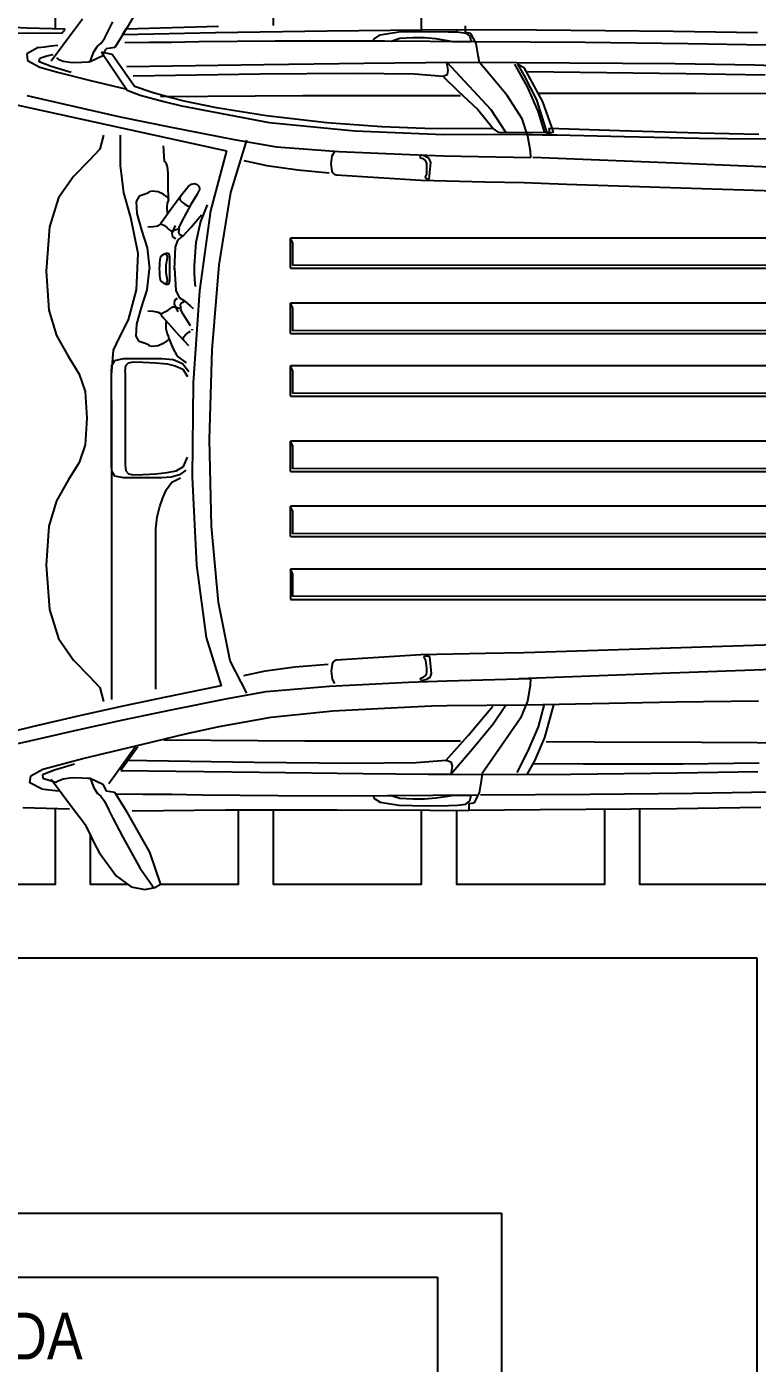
# Model space of a CAD drawing. Header units: millimetres. Extents: x -677 to -23, y -135 to 1112.
# Drawn here: x -189.175 to -187.459, y 856.371 to 859.511 of the extents above; entities that cross this region are included whole.
import ezdxf
from ezdxf.enums import TextEntityAlignment as Align

# ---------------------------------------------------------------- set-up
doc = ezdxf.new("R2010")
doc.units = ezdxf.units.MM
doc.header["$LTSCALE"] = 20
doc.header["$MEASUREMENT"] = 0
doc.header["$PDSIZE"] = -5
doc.layers.get('0').update_dxf_attribs({"linetype": 'CONTINUOUS'})
doc.layers.get('Defpoints').update_dxf_attribs({"linetype": 'CONTINUOUS'})
for name, color, linetype in [('AR-ALV', 5, 'CONTINUOUS'), ('COTA', 7, 'CONTINUOUS'), ('E-txt-g', 3, 'CONTINUOUS')]:
    doc.layers.add(name, color=color, linetype=linetype)
for name, color, linetype, lineweight in [('E-Pen-C', 4, 'CONTINUOUS', 15), ('E-Pen-G', 3, 'CONTINUOUS', 30), ('E-Txt-W', 7, 'CONTINUOUS', 20)]:
    doc.layers.add(name, color=color, linetype=linetype, lineweight=lineweight)
doc.styles.add('F2', font='swissc.ttf')
doc.styles.add('REG60', font='romans.shx', dxfattribs={"width": 0.8, "height": 0.15})
doc.styles.add('REG80', font='romans.shx', dxfattribs={"width": 0.8, "height": 0.2})
doc.dimstyles.new('DIMENSION-1', dxfattribs={"dimtxt": 0.11, "dimasz": 0.07, "dimexe": 1, "dimexo": 0, "dimgap": 0.12, "dimtad": 1, "dimzin": 7, "dimdsep": 46, "dimtxsty": 'F2', "dimblk1": 'TRACO', "dimblk2": 'TRACO', "dimsah": 1, "dimcen": 1, "dimse1": 1, "dimse2": 1, "dimclrd": 256, "dimclre": 256, "dimclrt": 6, "dimadec": 0, "dimazin": 0, "dimtfac": 1, "dimtix": 1, "dimtmove": 2, "dimatfit": 3, "dimldrblk": 'TRACO', "dimfxl": 1, "dimtolj": 1, "dimtzin": 0, "dimarcsym": 0})

# ---------------------------------------------------------------- blocks, each defined once
blk = doc.blocks.new('TRACO')
at = {"layer": 'E-Pen-C'}
for p, q in [((0, 1), (0, -1)), ((-1, 0), (1, 0))]:
    blk.add_line(p, q, dxfattribs=at)
at = {"layer": 'E-Pen-G'}
blk.add_line((-0.424, -0.424), (0.424, 0.424), dxfattribs=at)
blk = doc.blocks.new('*D1011')
at = {"color": 4, "lineweight": -2}
blk.add_line((-187.0454, 853.6435), (-187.0454, 856.5035), dxfattribs=at)
at = {"layer": 'Defpoints', "color": 0, "linetype": 'Continuous'}
for p in [(-188.2099, 856.5735), (-187.0454, 856.5735), (-188.0599, 853.5735)]:
    blk.add_point(p, dxfattribs=at)
at = {"color": 4, "linetype": 'Continuous', "lineweight": -2, "xscale": 0.07, "yscale": 0.07, "zscale": 0.07}
for p, rotation in [((-187.0454, 856.5735), 90), ((-187.0454, 853.5735), 270)]:
    blk.add_blockref('TRACO', p, dxfattribs=dict(at, rotation=rotation))
at = {"color": 4, "linetype": 'Continuous', "insert": (-187.2218, 855.0735), "char_height": 0.11, "attachment_point": 5, "rotation": 90, "style": 'F2'}
blk.add_mtext('\\A1;3.00', dxfattribs=at)
blk = doc.blocks.new('*D1012')
at = {"color": 4, "lineweight": -2}
for p, q in [((-187.0454, 856.7935), (-187.0454, 856.8635)), ((-187.0454, 856.5735), (-187.0454, 856.7235)), ((-187.0454, 856.5035), (-187.0454, 856.4335))]:
    blk.add_line(p, q, dxfattribs=at)
at = {"layer": 'Defpoints', "color": 0, "linetype": 'Continuous'}
for p in [(-188.0599, 856.7235), (-187.0454, 856.7235), (-188.2099, 856.5735)]:
    blk.add_point(p, dxfattribs=at)
at = {"color": 4, "linetype": 'Continuous', "lineweight": -2, "xscale": 0.07, "yscale": 0.07, "zscale": 0.07}
for p, rotation in [((-187.0454, 856.7235), 270), ((-187.0454, 856.5735), 90)]:
    blk.add_blockref('TRACO', p, dxfattribs=dict(at, rotation=rotation))
at = {"color": 4, "linetype": 'Continuous', "insert": (-187.2219, 856.6485), "char_height": 0.11, "attachment_point": 5, "rotation": 90, "style": 'F2'}
blk.add_mtext('\\A1;.15', dxfattribs=at)
blk = doc.blocks.new('*D1013')
at = {"color": 4, "lineweight": -2}
blk.add_line((-187.0454, 856.7935), (-187.0454, 860.3535), dxfattribs=at)
at = {"layer": 'Defpoints', "color": 0, "linetype": 'Continuous'}
for p in [(-189.6858, 860.4235), (-187.0454, 860.4235), (-188.0599, 856.7235)]:
    blk.add_point(p, dxfattribs=at)
at = {"color": 4, "linetype": 'Continuous', "lineweight": -2, "xscale": 0.07, "yscale": 0.07, "zscale": 0.07}
for p, rotation in [((-187.0454, 860.4235), 90), ((-187.0454, 856.7235), 270)]:
    blk.add_blockref('TRACO', p, dxfattribs=dict(at, rotation=rotation))
at = {"color": 4, "linetype": 'Continuous', "insert": (-187.2218, 858.5735), "char_height": 0.11, "attachment_point": 5, "rotation": 90, "style": 'F2'}
blk.add_mtext('\\A1;3.70', dxfattribs=at)
blk = doc.blocks.new('*D1014')
at = {"color": 4, "lineweight": -2}
blk.add_line((-186.6457, 853.4935), (-186.6457, 860.3535), dxfattribs=at)
at = {"layer": 'Defpoints', "color": 0, "linetype": 'Continuous'}
for p in [(-188.2932, 860.4235), (-186.6457, 860.4235), (-188.0599, 853.4235)]:
    blk.add_point(p, dxfattribs=at)
at = {"color": 4, "linetype": 'Continuous', "lineweight": -2, "xscale": 0.07, "yscale": 0.07, "zscale": 0.07}
for p, rotation in [((-186.6457, 860.4235), 90), ((-186.6457, 853.4235), 270)]:
    blk.add_blockref('TRACO', p, dxfattribs=dict(at, rotation=rotation))
at = {"color": 4, "linetype": 'Continuous', "insert": (-186.8221, 856.9235), "char_height": 0.11, "attachment_point": 5, "rotation": 90, "style": 'F2'}
blk.add_mtext('\\A1;7.00', dxfattribs=at)
blk = doc.blocks.new('*D1034')
at = {"color": 4, "lineweight": -2}
blk.add_line((-191.3399, 860.6258), (-188.2799, 860.6258), dxfattribs=at)
at = {"layer": 'Defpoints', "color": 0, "linetype": 'Continuous'}
for p in [(-188.2099, 860.6258), (-191.4099, 858.7735), (-188.2099, 856.5735)]:
    blk.add_point(p, dxfattribs=at)
at = {"color": 4, "linetype": 'Continuous', "lineweight": -2, "xscale": 0.07, "yscale": 0.07, "zscale": 0.07, "rotation": 180}
blk.add_blockref('TRACO', (-191.4099, 860.6258), dxfattribs=at)
at = {"color": 4, "linetype": 'Continuous', "lineweight": -2, "xscale": 0.07, "yscale": 0.07, "zscale": 0.07}
blk.add_blockref('TRACO', (-188.2099, 860.6258), dxfattribs=at)
at = {"color": 4, "linetype": 'Continuous', "insert": (-189.8099, 860.8023), "char_height": 0.11, "attachment_point": 5, "style": 'F2'}
blk.add_mtext('\\A1;3.20', dxfattribs=at)
blk = doc.blocks.new('*D1035')
at = {"color": 4, "lineweight": -2}
for p, q in [((-188.2799, 860.6258), (-188.3499, 860.6258)), ((-188.2099, 860.6258), (-188.0599, 860.6258)), ((-187.9899, 860.6258), (-187.9199, 860.6258))]:
    blk.add_line(p, q, dxfattribs=at)
at = {"layer": 'Defpoints', "color": 0, "linetype": 'Continuous'}
for p in [(-188.0599, 860.6258), (-188.0599, 856.7235), (-188.2099, 856.5735)]:
    blk.add_point(p, dxfattribs=at)
at = {"color": 4, "linetype": 'Continuous', "lineweight": -2, "xscale": 0.07, "yscale": 0.07, "zscale": 0.07}
blk.add_blockref('TRACO', (-188.2099, 860.6258), dxfattribs=at)
at = {"color": 4, "linetype": 'Continuous', "lineweight": -2, "xscale": 0.07, "yscale": 0.07, "zscale": 0.07, "rotation": 180}
blk.add_blockref('TRACO', (-188.0599, 860.6258), dxfattribs=at)
at = {"color": 4, "linetype": 'Continuous', "insert": (-188.1349, 860.8022), "char_height": 0.11, "attachment_point": 5, "style": 'F2'}
blk.add_mtext('\\A1;.15', dxfattribs=at)
blk = doc.blocks.new('*D1036')
at = {"color": 4, "lineweight": -2}
blk.add_line((-187.9899, 860.6258), (-184.2899, 860.6258), dxfattribs=at)
at = {"layer": 'Defpoints', "color": 0, "linetype": 'Continuous'}
for p in [(-184.2199, 860.6258), (-184.2199, 860.0235), (-188.0599, 856.7235)]:
    blk.add_point(p, dxfattribs=at)
at = {"color": 4, "linetype": 'Continuous', "lineweight": -2, "xscale": 0.07, "yscale": 0.07, "zscale": 0.07, "rotation": 180}
blk.add_blockref('TRACO', (-188.0599, 860.6258), dxfattribs=at)
at = {"color": 4, "linetype": 'Continuous', "lineweight": -2, "xscale": 0.07, "yscale": 0.07, "zscale": 0.07}
blk.add_blockref('TRACO', (-184.2199, 860.6258), dxfattribs=at)
at = {"color": 4, "linetype": 'Continuous', "insert": (-186.1399, 860.8022), "char_height": 0.11, "attachment_point": 5, "style": 'F2'}
blk.add_mtext('\\A1;3.84', dxfattribs=at)
blk = doc.blocks.new('Austin Mini dessus')
at = {"color": 8, "flags": 128}
for points in [[(1.1117, 3.9516), (1.1466, 3.978)], [(1.1466, 3.978), (1.1788, 3.984)], [(1.1671, 3.9332), (1.2, 3.9805)], [(1.1788, 3.984), (1.2025, 3.9796)], [(1.2159, 3.9699), (1.1905, 3.8965)], [(1.2025, 3.9796), (1.2133, 3.9732)], [(1.2133, 3.9732), (1.2159, 3.9699)], [(1.0718, 3.8974), (1.1117, 3.9516)], [(1.127, 3.8612), (1.1671, 3.9332)], [(1.0602, 3.8752), (1.0718, 3.8974)], [(1.1905, 3.8965), (1.1378, 3.8027)], [(1.0455, 3.8453), (1.0602, 3.8752)], [(1.0383, 3.8304), (1.0455, 3.8453)], [(1.1035, 3.8163), (1.127, 3.8612)], [(1.0093, 3.792), (1.0326, 3.8229)], [(1.0326, 3.8229), (1.0383, 3.8304)], [(1.0947, 3.7975), (1.1035, 3.8163)], [(1.1378, 3.8027), (1.1088, 3.7563)], [(0.8924, 3.7915), (1.0016, 3.7949)], [(0.9589, 3.7245), (1.0093, 3.792)], [(1.0753, 3.7651), (1.0842, 3.7768)], [(1.0842, 3.7768), (1.0947, 3.7975)], [(1.1489, 3.7991), (1.3693, 3.7967)], [(1.3693, 3.7967), (1.6304, 3.7968)], [(1.6304, 3.7968), (1.8484, 3.7979)], [(1.716, 3.7644), (1.717, 3.7694)], [(1.717, 3.7694), (1.7313, 3.7792)], [(1.7313, 3.7792), (1.7757, 3.7861)], [(1.7781, 3.7702), (1.7576, 3.764)], [(1.7757, 3.7861), (1.8394, 3.7873)], [(1.8082, 3.7719), (1.7781, 3.7702)], [(1.8354, 3.7719), (1.8082, 3.7719)], [(1.8622, 3.7696), (1.8354, 3.7719)], [(1.8394, 3.7873), (1.8918, 3.7867)], [(1.8484, 3.7979), (1.9397, 3.7986)], [(1.8896, 3.7653), (1.8622, 3.7696)], [(1.8918, 3.7867), (1.9135, 3.786)], [(1.9135, 3.786), (1.9326, 3.7832)], [(1.9326, 3.7832), (1.942, 3.7759)], [(2.1078, 3.7972), (1.9397, 3.7986)], [(1.9397, 3.7828), (1.9397, 3.798)], [(1.952, 3.781), (1.9397, 3.7828)], [(1.942, 3.7759), (1.9455, 3.763)], [(1.9641, 3.7571), (1.952, 3.781)], [(2.4284, 3.7942), (2.1078, 3.7972)], [(2.6259, 3.7916), (2.4284, 3.7942)], [(0.936, 3.7475), (0.9091, 3.7332)], [(0.936, 3.7475), (0.949, 3.7493)], [(0.949, 3.7493), (0.9623, 3.751)], [(0.9623, 3.751), (0.9758, 3.7525)], [(1.0506, 3.7228), (1.0594, 3.7455)], [(1.0506, 3.7228), (1.0806, 3.7369)], [(1.0594, 3.7455), (1.0677, 3.7588)], [(1.0677, 3.7588), (1.0753, 3.7651)], [(1.0806, 3.7369), (1.0877, 3.7528)], [(1.1088, 3.7563), (1.0877, 3.7528)], [(1.1098, 3.7592), (1.174, 3.7599)], [(1.174, 3.7599), (1.2419, 3.7604)], [(1.2419, 3.7604), (1.3135, 3.7616)], [(1.3135, 3.7616), (1.4923, 3.7636)], [(1.4923, 3.7636), (1.6691, 3.7637)], [(1.6691, 3.7637), (1.7492, 3.7633)], [(1.7576, 3.764), (1.716, 3.7644)], [(1.7492, 3.7633), (1.9626, 3.7616)], [(1.9022, 3.763), (1.8896, 3.7653)], [(1.9455, 3.763), (1.9022, 3.763)], [(1.9688, 3.7285), (1.9641, 3.7571)], [(1.9674, 3.7618), (2.2252, 3.7604)], [(2.2252, 3.7604), (2.4664, 3.7574)], [(2.4664, 3.7574), (2.6503, 3.7544)], [(0.9091, 3.7332), (0.9111, 3.717)], [(0.9111, 3.717), (0.9395, 3.7016)], [(0.9383, 3.7145), (0.9395, 3.7228)], [(0.9665, 3.7034), (0.9383, 3.7145)], [(0.9395, 3.7228), (0.9564, 3.7282)], [(0.9564, 3.7282), (0.9673, 3.7309)], [(0.9673, 3.7309), (0.9712, 3.7316)], [(0.9712, 3.7316), (0.975, 3.7288)], [(0.975, 3.7288), (0.9869, 3.7238)], [(0.9869, 3.7238), (1.0083, 3.721)], [(1.0083, 3.721), (1.031, 3.7215)], [(1.031, 3.7215), (1.0455, 3.7223)], [(1.0455, 3.7223), (1.0506, 3.7228)], [(1.0947, 3.7351), (1.1565, 3.6487)], [(1.1226, 3.7043), (1.4484, 3.7087)], [(1.4484, 3.7087), (1.6921, 3.7115)], [(1.6921, 3.7115), (1.8449, 3.713)], [(1.8449, 3.713), (1.8979, 3.7134)], [(1.8979, 3.7134), (2.0543, 3.714)], [(1.8979, 3.7134), (1.9484, 3.6539)], [(1.9009, 3.6943), (1.8979, 3.7134)], [(1.9715, 3.7117), (1.9688, 3.7285)], [(1.9964, 3.6756), (1.9715, 3.7117)], [(2.0537, 3.7091), (2.0796, 3.6584)], [(2.0543, 3.714), (2.1798, 3.7129)], [(2.094, 3.6816), (2.0773, 3.7122)], [(2.1798, 3.7129), (2.4309, 3.7103)], [(2.4309, 3.7103), (2.6188, 3.7069)], [(0.9395, 3.7016), (1.0331, 3.6766)], [(1.0136, 3.6893), (0.9665, 3.7034)], [(1.0331, 3.6766), (1.174, 3.6425)], [(1.1626, 3.649), (1.1226, 3.7043)], [(1.1335, 3.6804), (1.4355, 3.6849)], [(1.4355, 3.6849), (1.6643, 3.6871)], [(1.6643, 3.6871), (1.816, 3.6859)], [(1.816, 3.6859), (1.8868, 3.6804)], [(1.8868, 3.6804), (1.8979, 3.6843)], [(1.8868, 3.6804), (1.9382, 3.6219)], [(1.8979, 3.6843), (1.9009, 3.6943)], [(2.0389, 3.6143), (1.9964, 3.6756)], [(2.0918, 3.6884), (2.2083, 3.6887)], [(2.1175, 3.6272), (2.094, 3.6816)], [(2.2083, 3.6887), (2.4426, 3.6885)], [(2.4426, 3.6885), (2.6215, 3.6864)], [(0.8566, 3.6469), (0.909, 3.6348)], [(1.174, 3.6425), (1.2747, 3.6187)], [(1.9484, 3.6539), (1.9968, 3.5949)], [(2.0796, 3.6584), (2.1036, 3.6021)], [(0.9143, 3.6021), (0.8666, 3.6133)], [(0.909, 3.6348), (1.0218, 3.609)], [(1.2235, 3.6328), (1.5547, 3.6348)], [(1.2747, 3.6187), (1.3537, 3.601)], [(1.5547, 3.6348), (1.8149, 3.6349)], [(1.8149, 3.6349), (1.9203, 3.6346)], [(1.9382, 3.6219), (1.9794, 3.5737)], [(2.0615, 3.5818), (2.0389, 3.6143)], [(2.1391, 3.55), (2.1175, 3.6272)], [(2.1218, 3.6365), (2.2347, 3.637)], [(2.2347, 3.637), (2.4865, 3.6382)], [(2.4865, 3.6382), (2.7473, 3.6393)], [(1.0183, 3.578), (0.9143, 3.6021)], [(1.0218, 3.609), (1.1282, 3.5852)], [(1.1282, 3.5852), (1.2404, 3.5618)], [(1.3537, 3.601), (1.4755, 3.5794)], [(1.9968, 3.5949), (2.0262, 3.5518)], [(2.0778, 3.5418), (2.0615, 3.5818)], [(2.1036, 3.6021), (2.1179, 3.5483)], [(1.12, 3.5551), (1.0183, 3.578)], [(1.2053, 3.5371), (1.12, 3.5551)], [(1.2404, 3.5618), (1.3729, 3.5353)], [(1.4755, 3.5794), (1.6204, 3.564)], [(1.6204, 3.564), (1.7565, 3.5569)], [(1.7565, 3.5569), (1.8523, 3.5529)], [(1.8523, 3.5529), (1.8885, 3.5517)], [(1.8885, 3.5517), (2.0756, 3.55)], [(1.9794, 3.5737), (1.9962, 3.5536)], [(2.0756, 3.55), (2.1906, 3.5477)], [(1.0731, 3.5095), (1.0817, 3.5421)], [(1.1011, 3.5379), (1.1017, 3.2922)], [(1.3084, 3.5158), (1.2053, 3.5371)], [(1.3729, 3.5353), (1.4635, 3.5186)], [(1.4186, 3.5228), (1.3793, 3.4466)], [(1.4635, 3.5186), (1.6129, 3.5061)], [(2.0837, 3.5046), (2.0778, 3.5418)], [(2.1906, 3.5477), (2.4267, 3.5434)], [(2.4267, 3.5434), (2.6206, 3.5411)], [(1.0484, 3.4825), (1.0731, 3.5095)], [(1.2049, 3.5135), (1.2049, 3.1364)], [(1.3585, 3.5054), (1.3084, 3.5158)], [(1.323, 3.3924), (1.3585, 3.5054)], [(1.6129, 3.5061), (1.7979, 3.497)], [(1.6169, 3.4714), (1.619, 3.4901)], [(1.619, 3.4901), (1.6245, 3.4999)], [(1.7979, 3.497), (1.8885, 3.4935)], [(1.8276, 3.494), (1.8263, 3.4879)], [(1.8263, 3.4879), (1.8336, 3.4853)], [(1.8388, 3.4912), (1.8276, 3.494)], [(1.8336, 3.4853), (1.8396, 3.4804)], [(1.8484, 3.4859), (1.8388, 3.4912)], [(1.8517, 3.4767), (1.8484, 3.4859)], [(1.8885, 3.4935), (2.0844, 3.4883)], [(2.0579, 3.4882), (2.4134, 3.475)], [(2.0844, 3.4883), (2.0837, 3.5046)], [(1.0114, 3.445), (1.0484, 3.4825)], [(1.4113, 3.481), (1.462, 3.47)], [(1.462, 3.47), (1.5309, 3.4613)], [(1.5309, 3.4613), (1.6094, 3.4548)], [(1.6186, 3.4546), (1.6169, 3.4714)], [(1.6207, 3.4502), (1.6186, 3.4546)], [(1.8409, 3.4637), (1.8386, 3.4462)], [(1.8396, 3.4804), (1.8416, 3.4732)], [(1.8416, 3.4732), (1.8409, 3.4637)], [(1.8478, 3.437), (1.8517, 3.4767)], [(2.4134, 3.475), (2.6537, 3.4666)], [(0.9762, 3.3945), (1.0114, 3.445)], [(1.3793, 3.4466), (1.3517, 3.3099)], [(1.6242, 3.4468), (1.6207, 3.4502)], [(1.6285, 3.4452), (1.6242, 3.4468)], [(1.8272, 3.4328), (1.6285, 3.4452)], [(1.9786, 3.4297), (1.8272, 3.4328)], [(1.8386, 3.4462), (1.8339, 3.4369)], [(1.8339, 3.4369), (1.8395, 3.4349)], [(1.8395, 3.4349), (1.8452, 3.4359)], [(1.8452, 3.4359), (1.8478, 3.437)], [(2.0699, 3.4284), (1.9786, 3.4297)], [(2.1695, 3.4247), (2.0699, 3.4284)], [(2.3653, 3.4184), (2.1695, 3.4247)], [(0.9547, 3.3266), (0.9762, 3.3945)], [(1.3004, 3.222), (1.323, 3.3924)], [(2.6091, 3.4106), (2.3653, 3.4184)], [(2.8528, 3.4028), (2.6091, 3.4106)], [(0.9474, 3.2223), (0.9547, 3.3266)], [(1.3517, 3.3099), (1.3356, 3.1305)], [(1.521, 3.3024), (3.3849, 3.3024)], [(1.521, 3.2314), (1.521, 3.3024)], [(1.1017, 3.2922), (1.1017, 3.0712)], [(3.3552, 3.2953), (1.5269, 3.296)], [(1.5269, 3.296), (1.5269, 3.2434)], [(1.5269, 3.2434), (1.521, 3.2314)], [(0.9535, 3.1308), (0.9474, 3.2223)], [(1.2904, 3.0155), (1.3004, 3.222)], [(3.3849, 3.2314), (1.521, 3.2314)], [(1.521, 3.1548), (3.3849, 3.1548)], [(1.521, 3.1548), (3.3849, 3.1548)], [(1.521, 3.1548), (1.521, 3.0837)], [(3.3552, 3.1477), (1.5269, 3.1484)], [(1.5269, 3.1484), (1.5269, 3.0958)], [(0.9712, 3.0712), (0.9535, 3.1308)], [(1.2049, 3.1364), (1.2077, 3.1082)], [(1.3356, 3.1305), (1.3308, 2.9266)], [(1.2077, 3.1082), (1.214, 3.084)], [(1.214, 3.084), (1.2213, 3.064)], [(1.5269, 3.0958), (1.521, 3.0837)], [(3.3849, 3.0838), (1.521, 3.0838)], [(0.9991, 3.0226), (0.9712, 3.0712)], [(1.1017, 3.0712), (1.1013, 2.893)], [(1.2213, 3.064), (1.2296, 3.0447)], [(1.0249, 2.9807), (0.9991, 3.0226)], [(1.1289, 3.0172), (1.1087, 3.0128)], [(1.2179, 3.0172), (1.1289, 3.0172)], [(1.2406, 3.0157), (1.2179, 3.0172)], [(1.2296, 3.0447), (1.2425, 3.0269)], [(1.2601, 3.01), (1.2406, 3.0157)], [(1.2425, 3.0269), (1.263, 3.0168)], [(1.2927, 2.7938), (1.2904, 3.0155)], [(1.1016, 3.0013), (1.1008, 2.9854)], [(1.1008, 2.9854), (1.1008, 2.7686)], [(1.1087, 3.0128), (1.1016, 3.0013)], [(1.1326, 2.9863), (1.1344, 3.0006)], [(1.1326, 2.7677), (1.1326, 2.9863)], [(1.1344, 3.0006), (1.1406, 3.0076)], [(1.1406, 3.0076), (1.1521, 3.0095)], [(1.1521, 3.0095), (1.1745, 3.009)], [(1.1745, 3.009), (1.2048, 3.0074)], [(1.2048, 3.0074), (1.2315, 3.0045)], [(1.2315, 3.0045), (1.2524, 3.0002)], [(1.2524, 3.0002), (1.27, 2.9903)], [(1.275, 2.9987), (1.2601, 3.01)], [(1.27, 2.9903), (1.2792, 2.9682)], [(1.521, 3.0018), (3.3849, 3.0018)], [(1.521, 3.0018), (1.521, 2.9307)], [(1.521, 3.0017), (3.3849, 3.0017)], [(3.3552, 2.9947), (1.5269, 2.9954)], [(1.5269, 2.9954), (1.5269, 2.9427)], [(1.0386, 2.9396), (1.0249, 2.9807)], [(1.0427, 2.877), (1.0386, 2.9396)], [(1.3308, 2.9266), (1.3369, 2.7159)], [(1.5269, 2.9427), (1.521, 2.9307)], [(3.3849, 2.9307), (1.521, 2.9307)], [(1.1013, 2.893), (1.1007, 2.7756)], [(1.0386, 2.8145), (1.0427, 2.877)], [(1.0249, 2.7734), (1.0386, 2.8145)], [(1.521, 2.8252), (3.3849, 2.8252)], [(1.521, 2.8252), (3.3849, 2.8252)], [(1.521, 2.8252), (1.521, 2.7541)], [(3.3552, 2.8181), (1.5269, 2.8188)], [(1.5269, 2.8188), (1.5269, 2.7662)], [(0.9991, 2.7314), (1.0249, 2.7734)], [(1.1007, 2.7756), (1.1055, 2.717)], [(1.1008, 2.7686), (1.1016, 2.7527)], [(1.1326, 2.7677), (1.1344, 2.7534)], [(1.2676, 2.7483), (1.2824, 2.7671)], [(1.268, 2.7619), (1.2795, 2.7785)], [(1.307, 2.578), (1.2927, 2.7938)], [(1.5269, 2.7662), (1.521, 2.7541)], [(1.1016, 2.7527), (1.1087, 2.7412)], [(1.1087, 2.7412), (1.1289, 2.7368)], [(1.1289, 2.7368), (1.2179, 2.7368)], [(1.1344, 2.7534), (1.1406, 2.7464)], [(1.1406, 2.7464), (1.1521, 2.7446)], [(1.1521, 2.7446), (1.1745, 2.745)], [(1.1745, 2.745), (1.2048, 2.7466)], [(1.2048, 2.7466), (1.2315, 2.7495)], [(1.2179, 2.7368), (1.2453, 2.7392)], [(1.2315, 2.7495), (1.2505, 2.7536)], [(1.2453, 2.7392), (1.2676, 2.7483)], [(1.2505, 2.7536), (1.268, 2.7619)], [(1.2551, 2.7309), (1.276, 2.7469)], [(3.3849, 2.7542), (1.521, 2.7542)], [(0.9712, 2.6829), (0.9991, 2.7314)], [(1.1055, 2.717), (1.1196, 2.6871)], [(1.1793, 2.701), (1.1655, 2.6964)], [(1.1879, 2.7044), (1.1793, 2.701)], [(1.1894, 2.7071), (1.1879, 2.7044)], [(1.1965, 2.7087), (1.1894, 2.7071)], [(1.2102, 2.7066), (1.1965, 2.7087)], [(1.2218, 2.7011), (1.2102, 2.7066)], [(1.2296, 2.696), (1.2218, 2.7011)], [(1.2364, 2.6909), (1.2436, 2.7106)], [(1.2436, 2.7106), (1.2551, 2.7309)], [(1.2586, 2.6815), (1.2815, 2.7064)], [(1.3369, 2.7159), (1.3537, 2.5166)], [(0.9535, 2.6232), (0.9712, 2.6829)], [(1.1196, 2.6871), (1.1407, 2.6458)], [(1.1655, 2.6964), (1.1583, 2.6841)], [(1.1583, 2.6841), (1.1602, 2.6556)], [(1.2286, 2.6664), (1.2314, 2.6783)], [(1.2336, 2.6927), (1.2296, 2.696)], [(1.2314, 2.6783), (1.2342, 2.6856)], [(1.235, 2.6895), (1.2336, 2.6927)], [(1.2342, 2.6856), (1.235, 2.6895)], [(1.2344, 2.6544), (1.2586, 2.6815)], [(1.2705, 2.6928), (1.2693, 2.6894)], [(1.2693, 2.6894), (1.2703, 2.6857)], [(1.2703, 2.6857), (1.2746, 2.681)], [(1.2746, 2.681), (1.2785, 2.6776)], [(1.2785, 2.6776), (1.2823, 2.6745)], [(1.2823, 2.6745), (1.286, 2.6721)], [(1.2901, 2.67), (1.2902, 2.6692)], [(1.2903, 2.6674), (1.2901, 2.67)], [(1.2902, 2.6692), (1.2903, 2.6683)], [(1.521, 2.6777), (3.3849, 2.6777)], [(1.521, 2.6777), (1.521, 2.6065)], [(1.521, 2.6776), (3.3849, 2.6776)], [(3.3552, 2.6705), (1.5269, 2.6712)], [(1.5269, 2.6712), (1.5269, 2.6186)], [(1.1407, 2.6458), (1.1591, 2.5751)], [(1.1602, 2.6556), (1.1712, 2.6165)], [(1.2174, 2.6346), (1.2206, 2.6388)], [(1.2206, 2.6388), (1.2344, 2.6544)], [(1.2283, 2.6506), (1.2286, 2.6664)], [(1.2767, 2.6451), (1.2691, 2.6322)], [(1.286, 2.6602), (1.2767, 2.6451)], [(1.2903, 2.6683), (1.2903, 2.6674)], [(0.9474, 2.5318), (0.9535, 2.6232)], [(1.1712, 2.6165), (1.184, 2.5749)], [(1.1861, 2.6248), (1.1983, 2.6254)], [(1.1983, 2.6254), (1.2099, 2.6274)], [(1.2099, 2.6274), (1.2179, 2.6325)], [(1.2173, 2.6328), (1.2174, 2.6346)], [(1.2179, 2.6325), (1.2173, 2.6328)], [(1.2179, 2.6307), (1.226, 2.6273)], [(1.226, 2.6273), (1.234, 2.623)], [(1.234, 2.623), (1.2401, 2.6184)], [(1.2401, 2.6184), (1.2445, 2.6153)], [(1.2445, 2.6153), (1.2492, 2.6149)], [(1.2478, 2.609), (1.2564, 2.6266)], [(1.2485, 2.5997), (1.2478, 2.609)], [(1.2492, 2.6149), (1.2546, 2.6166)], [(1.2546, 2.6166), (1.2595, 2.6184)], [(1.2595, 2.6184), (1.2623, 2.6189)], [(1.2623, 2.6189), (1.2632, 2.6189)], [(1.2632, 2.6157), (1.2624, 2.6105)], [(1.2624, 2.6105), (1.2647, 2.6055)], [(1.2639, 2.6197), (1.2632, 2.6157)], [(1.2691, 2.6322), (1.2637, 2.6225)], [(1.2637, 2.6225), (1.2638, 2.6219)], [(1.2638, 2.6219), (1.2639, 2.6197)], [(1.2732, 2.6021), (1.279, 2.6074)], [(1.279, 2.6074), (1.285, 2.6129)], [(1.285, 2.6129), (1.2921, 2.6194)], [(1.5269, 2.6186), (1.521, 2.6065)], [(3.3849, 2.6066), (1.521, 2.6066)], [(1.1591, 2.5751), (1.1632, 2.4901)], [(1.184, 2.5749), (1.1902, 2.5259)], [(1.255, 2.5958), (1.2485, 2.5997)], [(1.2487, 2.5245), (1.2515, 2.5771)], [(1.2515, 2.5771), (1.2598, 2.5934)], [(1.2598, 2.5934), (1.2732, 2.6021)], [(1.2647, 2.6055), (1.2732, 2.6021)], [(1.3331, 2.3893), (1.307, 2.578)], [(1.2135, 2.541), (1.2142, 2.5468)], [(1.2142, 2.5468), (1.2153, 2.5514)], [(1.2153, 2.5514), (1.218, 2.556)], [(1.218, 2.556), (1.2242, 2.5604)], [(1.2242, 2.5604), (1.2316, 2.5628)], [(1.2242, 2.5604), (1.2279, 2.5607)], [(1.2279, 2.5607), (1.2312, 2.5579)], [(1.2305, 2.5442), (1.2293, 2.5353)], [(1.2319, 2.5522), (1.2305, 2.5442)], [(1.2312, 2.5579), (1.2319, 2.5522)], [(1.2316, 2.5628), (1.2362, 2.5607)], [(1.2362, 2.5607), (1.2378, 2.5522)], [(1.2378, 2.5522), (1.2378, 2.4996)], [(1.2946, 2.5357), (1.2952, 2.5513)], [(1.2952, 2.5513), (1.2971, 2.5676)], [(0.9547, 2.4275), (0.9474, 2.5318)], [(1.184, 2.4768), (1.1902, 2.5259)], [(1.2129, 2.5259), (1.213, 2.5337)], [(1.213, 2.5181), (1.2129, 2.5259)], [(1.213, 2.5337), (1.2135, 2.541)], [(1.2135, 2.5107), (1.213, 2.5181)], [(1.2293, 2.5353), (1.2287, 2.5263)], [(1.2287, 2.5263), (1.2293, 2.5172)], [(1.2293, 2.5172), (1.2305, 2.5078)], [(1.2487, 2.5272), (1.2506, 2.4745)], [(1.2945, 2.5182), (1.2946, 2.5357)], [(1.2987, 2.4638), (1.2945, 2.5182)], [(1.3537, 2.5166), (1.3811, 2.3466)], [(1.521, 2.5246), (3.3849, 2.5246)], [(1.521, 2.5246), (3.3849, 2.5246)], [(1.521, 2.5246), (1.521, 2.4535)], [(3.3552, 2.5175), (1.5269, 2.5182)], [(1.5269, 2.5182), (1.5269, 2.4656)], [(1.1632, 2.4901), (1.1462, 2.4053)], [(1.2142, 2.505), (1.2135, 2.5107)], [(1.2153, 2.5004), (1.2142, 2.505)], [(1.218, 2.4957), (1.2153, 2.5004)], [(1.2242, 2.4914), (1.218, 2.4957)], [(1.2316, 2.489), (1.2242, 2.4914)], [(1.2279, 2.4911), (1.2242, 2.4914)], [(1.2312, 2.4938), (1.2279, 2.4911)], [(1.2305, 2.5078), (1.2319, 2.4996)], [(1.2319, 2.4996), (1.2312, 2.4938)], [(1.2362, 2.4911), (1.2316, 2.489)], [(1.2378, 2.4996), (1.2362, 2.4911)], [(1.1712, 2.4352), (1.184, 2.4768)], [(1.2447, 2.4518), (1.2434, 2.4425)], [(1.2514, 2.4554), (1.2447, 2.4518)], [(1.2506, 2.4745), (1.2571, 2.4576)], [(1.2571, 2.4576), (1.2692, 2.4481)], [(1.3098, 2.4149), (1.2987, 2.4638)], [(1.5269, 2.4656), (1.521, 2.4535)], [(3.3849, 2.4536), (1.521, 2.4536)], [(0.9762, 2.3595), (0.9547, 2.4275)], [(1.1602, 2.3961), (1.1712, 2.4352)], [(1.1861, 2.427), (1.1983, 2.4265)], [(1.1983, 2.4265), (1.21, 2.4246)], [(1.21, 2.4246), (1.2177, 2.4194)], [(1.2177, 2.4194), (1.2172, 2.4191)], [(1.2172, 2.4191), (1.2172, 2.4174)], [(1.2178, 2.4212), (1.2248, 2.4245)], [(1.2248, 2.4245), (1.2303, 2.429)], [(1.2303, 2.429), (1.2352, 2.4335)], [(1.2352, 2.4335), (1.2399, 2.4364)], [(1.2399, 2.4364), (1.2445, 2.4366)], [(1.2434, 2.4425), (1.2511, 2.4245)], [(1.2445, 2.4366), (1.2498, 2.4346)], [(1.2498, 2.4346), (1.2546, 2.4325)], [(1.2546, 2.4325), (1.2574, 2.4319)], [(1.2574, 2.4319), (1.2583, 2.4319)], [(1.2579, 2.4403), (1.2605, 2.4451)], [(1.2585, 2.435), (1.2579, 2.4403)], [(1.259, 2.431), (1.2585, 2.435)], [(1.2586, 2.4282), (1.2588, 2.4289)], [(1.2704, 2.4052), (1.2586, 2.4282)], [(1.2588, 2.4289), (1.259, 2.431)], [(1.2605, 2.4451), (1.2692, 2.4481)], [(1.2692, 2.4481), (1.287, 2.4285)], [(1.287, 2.4285), (1.3044, 2.4082)], [(1.1462, 2.4053), (1.1298, 2.3473)], [(1.1583, 2.3676), (1.1602, 2.3961)], [(1.2172, 2.4174), (1.2201, 2.4129)], [(1.2201, 2.4129), (1.2359, 2.3915)], [(1.2319, 2.3948), (1.2313, 2.3807)], [(1.2359, 2.3915), (1.262, 2.3561)], [(1.2871, 2.3751), (1.2704, 2.4052)], [(1.3044, 2.4082), (1.3122, 2.3989)], [(1.3256, 2.3754), (1.3098, 2.4149)], [(1.3706, 2.2486), (1.3331, 2.3893)], [(1.0114, 2.309), (0.9762, 2.3595)], [(1.1655, 2.3554), (1.1583, 2.3676)], [(1.1793, 2.3508), (1.1655, 2.3554)], [(1.2296, 2.3558), (1.2218, 2.3507)], [(1.2336, 2.3591), (1.2296, 2.3558)], [(1.2313, 2.3807), (1.2324, 2.3718)], [(1.2324, 2.3718), (1.2342, 2.3662)], [(1.235, 2.3623), (1.2336, 2.3591)], [(1.2342, 2.3662), (1.234, 2.3268)], [(1.2342, 2.3662), (1.235, 2.3623)], [(1.2607, 2.3612), (1.2619, 2.3648)], [(1.2617, 2.3576), (1.2607, 2.3612)], [(1.2619, 2.3648), (1.2664, 2.3692)], [(1.262, 2.3561), (1.2817, 2.3316)], [(1.2664, 2.3692), (1.2729, 2.3742)], [(1.2729, 2.3742), (1.279, 2.3779)], [(1.279, 2.3779), (1.2846, 2.3787)], [(1.3014, 2.3519), (1.2871, 2.3751)], [(1.1298, 2.3473), (1.1216, 2.2828)], [(1.1879, 2.3474), (1.1793, 2.3508)], [(1.1894, 2.3447), (1.1879, 2.3474)], [(1.1965, 2.3431), (1.1894, 2.3447)], [(1.2102, 2.3451), (1.1965, 2.3431)], [(1.2218, 2.3507), (1.2102, 2.3451)], [(1.234, 2.3268), (1.2334, 2.3009)], [(1.2817, 2.3316), (1.2889, 2.3268)], [(1.2889, 2.3268), (1.2958, 2.3258)], [(1.2958, 2.3258), (1.3019, 2.3278)], [(1.3075, 2.3397), (1.3014, 2.3519)], [(1.3019, 2.3278), (1.3066, 2.3322)], [(1.3066, 2.3322), (1.3075, 2.3397)], [(1.3811, 2.3466), (1.4186, 2.2238)], [(2.0699, 2.3241), (1.9786, 2.3223)], [(2.1695, 2.3277), (2.0699, 2.3241)], [(2.3653, 2.3341), (2.1695, 2.3277)], [(2.6091, 2.3418), (2.3653, 2.3341)], [(2.8528, 2.3496), (2.6091, 2.3418)], [(1.0484, 2.2716), (1.0114, 2.309)], [(1.2334, 2.3009), (1.2323, 2.2864)], [(1.4655, 2.2834), (1.5384, 2.2936)], [(1.5384, 2.2936), (1.6121, 2.3001)], [(1.6186, 2.2962), (1.6169, 2.2793)], [(1.6207, 2.3005), (1.6186, 2.2962)], [(1.6242, 2.304), (1.6207, 2.3005)], [(1.6285, 2.3056), (1.6242, 2.304)], [(1.8272, 2.3184), (1.6285, 2.3056)], [(1.9786, 2.3223), (1.8272, 2.3184)], [(1.8366, 2.3114), (1.8412, 2.3145)], [(1.8403, 2.3032), (1.8366, 2.3114)], [(1.8406, 2.2877), (1.8403, 2.3032)], [(1.8412, 2.3145), (1.8449, 2.3155)], [(1.8449, 2.3155), (1.8464, 2.3155)], [(1.8464, 2.3155), (1.8503, 2.2758)], [(1.0731, 2.2446), (1.0484, 2.2716)], [(1.1216, 2.2828), (1.1216, 2.212)], [(1.2254, 2.2741), (1.2227, 2.2366)], [(1.2269, 2.2752), (1.2254, 2.2741)], [(1.2299, 2.279), (1.2269, 2.2752)], [(1.2323, 2.2864), (1.2299, 2.279)], [(1.4113, 2.2714), (1.4655, 2.2834)], [(1.6169, 2.2793), (1.619, 2.2606)], [(1.825, 2.2645), (1.8322, 2.2671)], [(1.8262, 2.2584), (1.825, 2.2645)], [(1.8375, 2.2613), (1.8262, 2.2584)], [(1.8322, 2.2671), (1.8383, 2.272)], [(1.847, 2.2665), (1.8375, 2.2613)], [(1.8383, 2.272), (1.8402, 2.2793)], [(1.8402, 2.2793), (1.8406, 2.2877)], [(1.8503, 2.2758), (1.847, 2.2665)], [(1.881, 2.2603), (2.0858, 2.2644)], [(2.0858, 2.2644), (2.0844, 2.2494)], [(2.0905, 2.2638), (2.4428, 2.2777)], [(2.4428, 2.2777), (2.6647, 2.2869)], [(0.8634, 2.1376), (1.3706, 2.2486)], [(1.0817, 2.212), (1.0731, 2.2446)], [(1.3891, 2.2224), (1.4881, 2.2396)], [(1.4881, 2.2396), (1.6349, 2.2506)], [(1.619, 2.2606), (1.6245, 2.2509)], [(1.6349, 2.2506), (1.8016, 2.2577)], [(1.8016, 2.2577), (1.881, 2.2603)], [(2.0844, 2.2494), (2.0784, 2.2142)], [(1.2411, 2.1935), (1.3891, 2.2224)], [(1.4713, 2.1819), (1.6721, 2.2014)], [(1.6721, 2.2014), (1.8808, 2.2103)], [(1.8808, 2.2103), (2.0035, 2.2094)], [(1.9914, 2.152), (2.0269, 2.2058)], [(2.0102, 2.2055), (1.9967, 2.1959)], [(2.0035, 2.2094), (2.0815, 2.2103)], [(2.1294, 2.2062), (2.0102, 2.2055)], [(2.0784, 2.2142), (2.0651, 2.1737)], [(2.0815, 2.2103), (2.0895, 2.2105)], [(2.0895, 2.2105), (2.1118, 2.2109)], [(2.0987, 2.1289), (2.1242, 2.2089)], [(2.1021, 2.1554), (2.1177, 2.2065)], [(2.1118, 2.2109), (2.1463, 2.2115)], [(2.1389, 2.2041), (2.1134, 2.1336)], [(2.1242, 2.2089), (2.1389, 2.2041)], [(2.128, 2.1963), (2.1294, 2.2062)], [(2.2935, 2.2014), (2.128, 2.1963)], [(2.1463, 2.2115), (2.305, 2.215)], [(2.4818, 2.2073), (2.2935, 2.2014)], [(2.305, 2.215), (2.4809, 2.219)], [(2.4809, 2.219), (2.6134, 2.2208)], [(2.6213, 2.2106), (2.4818, 2.2073)], [(2.6134, 2.2208), (2.6469, 2.2196)], [(1.0142, 2.1447), (1.1207, 2.1686)], [(1.1207, 2.1686), (1.2411, 2.1935)], [(1.2652, 2.143), (1.4713, 2.1819)], [(1.4643, 2.1668), (1.3475, 2.1478)], [(1.606, 2.1833), (1.4643, 2.1668)], [(1.7357, 2.1921), (1.606, 2.1833)], [(1.8362, 2.1961), (1.7357, 2.1921)], [(1.8766, 2.1969), (1.8362, 2.1961)], [(1.9967, 2.1959), (1.8766, 2.1969)], [(1.961, 2.1517), (1.9967, 2.1959)], [(2.0651, 2.1737), (2.0297, 2.1186)], [(0.9014, 2.1189), (1.0142, 2.1447)], [(1.2232, 2.1328), (1.2652, 2.143)], [(1.3475, 2.1478), (1.2712, 2.132)], [(1.9146, 2.1086), (1.961, 2.1517)], [(1.9396, 2.0961), (1.9914, 2.152)], [(2.0769, 2.098), (2.1021, 2.1554)], [(1.0511, 2.0835), (1.1363, 2.104)], [(1.0772, 2.0166), (1.1373, 2.1061)], [(1.1373, 2.1061), (1.1678, 2.118)], [(1.1985, 2.1123), (1.1544, 2.0979)], [(1.1678, 2.118), (1.2232, 2.1328)], [(1.241, 2.1243), (1.1985, 2.1123)], [(1.216, 2.1209), (1.5491, 2.1189)], [(1.2712, 2.132), (1.241, 2.1243)], [(1.5491, 2.1189), (1.8129, 2.1188)], [(1.8129, 2.1188), (1.9203, 2.1191)], [(1.8792, 2.0733), (1.9146, 2.1086)], [(2.0297, 2.1186), (1.9872, 2.0669)], [(2.0692, 2.0713), (2.0987, 2.1289)], [(2.1134, 2.1336), (2.085, 2.08)], [(2.1047, 2.1129), (2.4742, 2.1134)], [(2.4742, 2.1134), (2.7383, 2.1137)], [(0.9769, 2.0648), (1.0511, 2.0835)], [(1.1544, 2.0979), (1.1018, 2.0227)], [(1.1518, 2.0725), (1.4497, 2.0682)], [(1.8124, 2.0677), (1.8792, 2.0733)], [(1.8792, 2.0733), (1.8898, 2.0695)], [(1.8882, 2.0405), (1.9396, 2.0961)], [(2.0471, 2.045), (2.0769, 2.098)], [(2.085, 2.08), (2.0706, 2.0548)], [(0.9036, 2.0367), (0.932, 2.0521)], [(0.959, 2.0503), (0.9308, 2.0393)], [(0.932, 2.0521), (0.9769, 2.0648)], [(1.006, 2.0645), (0.959, 2.0503)], [(1.1368, 2.0506), (1.4588, 2.0461)], [(1.4497, 2.0682), (1.6696, 2.0663)], [(1.4588, 2.0461), (1.6944, 2.0429)], [(1.6696, 2.0663), (1.8124, 2.0677)], [(1.6944, 2.0429), (1.839, 2.0411)], [(1.839, 2.0411), (1.8882, 2.0405)], [(1.8917, 2.0596), (1.8882, 2.0405)], [(1.8882, 2.0405), (2.0521, 2.0412)], [(1.8898, 2.0695), (1.8917, 2.0596)], [(1.9647, 2.0412), (1.9618, 2.0246)], [(1.9872, 2.0669), (1.9647, 2.0412)], [(2.0521, 2.0412), (2.1763, 2.0418)], [(2.0542, 2.0453), (2.0692, 2.0713)], [(2.0706, 2.0548), (2.0542, 2.0453)], [(2.0774, 2.0623), (2.2014, 2.0637)], [(2.1763, 2.0418), (2.4248, 2.0438)], [(2.2014, 2.0637), (2.4493, 2.0668)], [(2.4248, 2.0438), (2.6113, 2.0468)], [(2.4493, 2.0668), (2.6356, 2.0705)], [(2.6113, 2.0468), (2.7183, 2.0504)], [(0.9015, 2.0205), (0.9036, 2.0367)], [(0.9284, 2.0063), (0.9015, 2.0205)], [(0.9308, 2.0393), (0.932, 2.031)], [(0.932, 2.031), (0.9488, 2.0255)], [(0.9488, 2.0255), (0.9598, 2.0229)], [(0.9589, 2.0374), (1.0093, 1.97)], [(0.9598, 2.0229), (0.9637, 2.0221)], [(0.9712, 2.0303), (0.975, 2.0331)], [(0.975, 2.0331), (0.9869, 2.0382)], [(0.9869, 2.0382), (1.0083, 2.0409)], [(1.0083, 2.0409), (1.031, 2.0405)], [(1.031, 2.0405), (1.0455, 2.0396)], [(1.0455, 2.0396), (1.0506, 2.0392)], [(1.0506, 2.0392), (1.0806, 2.025)], [(1.0506, 2.0392), (1.0594, 2.0164)], [(1.0594, 2.0164), (1.0677, 2.0031)], [(1.1018, 2.0227), (1.0772, 2.0166)], [(1.0806, 2.025), (1.0877, 2.0092)], [(1.9618, 2.0246), (1.9568, 1.9964)], [(0.9284, 2.0063), (0.9435, 2.0041)], [(0.9435, 2.0041), (0.9588, 2.0023)], [(0.9588, 2.0023), (0.9744, 2.0007)], [(1.0677, 2.0031), (1.0753, 1.9968)], [(1.0753, 1.9968), (1.0842, 1.9851)], [(1.0842, 1.9851), (1.0947, 1.9644)], [(1.1088, 2.0056), (1.0877, 2.0092)], [(1.1378, 1.9593), (1.1088, 2.0056)], [(1.1323, 1.9939), (1.1889, 1.9933)], [(1.1889, 1.9933), (1.2417, 1.9931)], [(1.2417, 1.9931), (1.3059, 1.9922)], [(1.3059, 1.9922), (1.4847, 1.9901)], [(1.4847, 1.9901), (1.6616, 1.9901)], [(1.6616, 1.9901), (1.7416, 1.9904)], [(1.7576, 1.9915), (1.716, 1.9911)], [(1.716, 1.9911), (1.717, 1.9861)], [(1.717, 1.9861), (1.7313, 1.9762)], [(1.7416, 1.9904), (1.9551, 1.9922)], [(1.7781, 1.9852), (1.7576, 1.9915)], [(1.8082, 1.9835), (1.7781, 1.9852)], [(1.8354, 1.9836), (1.8082, 1.9835)], [(1.8622, 1.9859), (1.8354, 1.9836)], [(1.8896, 1.9901), (1.8622, 1.9859)], [(1.9022, 1.9924), (1.8896, 1.9901)], [(1.9455, 1.9924), (1.9022, 1.9924)], [(1.9326, 1.9722), (1.942, 1.9796)], [(1.942, 1.9796), (1.9455, 1.9924)], [(1.9568, 1.9964), (1.9445, 1.9728)], [(1.9551, 1.9922), (2.2129, 1.9935)], [(2.2129, 1.9935), (2.454, 1.9966)], [(2.454, 1.9966), (2.638, 1.9996)], [(0.902, 1.9603), (0.8406, 1.9574)], [(0.8745, 1.9713), (0.9836, 1.9722)], [(0.9918, 1.9626), (0.902, 1.9603)], [(0.9836, 1.9722), (0.9918, 1.9626)], [(1.0093, 1.97), (1.0326, 1.939)], [(1.0947, 1.9644), (1.1035, 1.9457)], [(1.1339, 1.9626), (1.1261, 1.9756)], [(1.1261, 1.9756), (1.3452, 1.9705)], [(1.3518, 1.9569), (1.1339, 1.9626)], [(1.1905, 1.8654), (1.1378, 1.9593)], [(1.3452, 1.9705), (1.6075, 1.9666)], [(1.6075, 1.9666), (1.8305, 1.9642)], [(1.7313, 1.9762), (1.7757, 1.9693)], [(1.7757, 1.9693), (1.8394, 1.9681)], [(1.8305, 1.9642), (1.9317, 1.9633)], [(1.8394, 1.9681), (1.8918, 1.9688)], [(1.8918, 1.9688), (1.9135, 1.9694)], [(1.9135, 1.9694), (1.9326, 1.9722)], [(1.9321, 1.971), (1.9317, 1.9551)], [(1.9317, 1.9633), (2.0998, 1.9648)], [(1.9445, 1.9728), (1.9321, 1.971)], [(2.0998, 1.9648), (2.4205, 1.9678)], [(2.4205, 1.9678), (2.618, 1.9704)]]:
    blk.add_lwpolyline(points, dxfattribs=at)
blk = doc.blocks.new('TXT-AMB75')
at = {"layer": 'E-txt-g', "style": 'REG80', "width": 0.8, "flags": 8}
blk.add_attdef('TXT', text='', height=0.2, dxfattribs=at).set_placement((0.0055, 0.2964), align=Align.CENTER)
at = {"layer": 'E-Txt-W', "style": 'REG60', "width": 0.8, "flags": 8}
blk.add_attdef('TXT', text='', height=0.15, dxfattribs=at).set_placement((0.0055, 0.0271), align=Align.CENTER)

msp = doc.modelspace()

# ---------------------------------------------------------------- linework, layer by layer
at = {"color": 5, "linetype": 'Continuous'}
for p, q in [((-191.4099, 856.7235), (-188.0599, 856.7235)), ((-188.0599, 856.7235), (-188.0599, 853.4235)), ((-191.5599, 856.5735), (-188.2099, 856.5735)), ((-188.2099, 856.5735), (-188.2099, 853.5735))]:
    msp.add_line(p, q, dxfattribs=at)
at = {"layer": 'AR-ALV', "color": 8, "linetype": 'Continuous'}
for points in [[(-189.1076, 859.5063), (-189.1076, 859.7117), (-189.4559, 859.7117), (-189.4559, 859.5248)], [(-188.2475, 859.5), (-188.2475, 859.7117), (-188.5959, 859.7117), (-188.5959, 859.5138)], [(-188.1658, 859.5048), (-188.1658, 859.4989)], [(-189.4559, 857.6707), (-189.4559, 857.4965), (-189.1076, 857.4965), (-189.1076, 857.6744)], [(-188.8622, 857.4965), (-188.6776, 857.4965), (-188.6776, 857.6716)], [(-188.5959, 857.6716), (-188.5959, 857.4965), (-188.2475, 857.4965), (-188.2475, 857.6705)], [(-188.1658, 857.6699), (-188.1658, 857.4965), (-187.8175, 857.4965), (-187.8175, 857.6725)], [(-187.7358, 857.6733), (-187.7358, 857.4965), (-187.3874, 857.4965), (-187.3874, 857.6813)], [(-189.0259, 857.6124), (-189.0259, 857.4965), (-188.9382, 857.4965)]]:
    msp.add_lwpolyline(points, dxfattribs=at)
at = {"layer": 'COTA', "color": 8, "linetype": 'Continuous'}
for p, q in [((-190.8099, 857.3235), (-187.4599, 857.3235)), ((-187.4599, 857.3235), (-187.4599, 854.1735))]:
    msp.add_line(p, q, dxfattribs=at)

# ---------------------------------------------------------------- block references
at = {"color": 8, "xscale": -1, "rotation": 180}
msp.add_blockref('Austin Mini dessus', (-190.0766, 861.4683), dxfattribs=at)
ref = msp.add_blockref('TXT-AMB75', (-189.8912, 856.1641), dxfattribs=dict(xscale=0.7290000000000001, yscale=0.7290000000000001, zscale=0.7290000000000001))
ref.add_attrib('TXT', 'CALHA IMPERMEABILIZADA', dxfattribs={"layer": 'E-txt-g', "color": 2, "height": 0.11, "style": 'F2'}).set_placement((-189.8872, 856.3802), align=Align.CENTER)

# ---------------------------------------------------------------- dimensions: what is measured, and where the dimension line sits
at = {"color": 8, "linetype": 'Continuous'}
for base, p1, p2, picture, middle in [((-188.2099, 860.6258), (-191.4099, 858.7735), (-188.2099, 856.5735), '*D1034', (-189.8099, 860.8023)), ((-188.0599, 860.6258), (-188.2099, 856.5735), (-188.0599, 856.7235), '*D1035', (-188.1349, 860.8022)), ((-184.2199, 860.6258), (-188.0599, 856.7235), (-184.2199, 860.0235), '*D1036', (-186.1399, 860.8022))]:
    dim = msp.add_linear_dim(base=base, p1=p1, p2=p2, dimstyle='DIMENSION-1', override={"dimclrd": 4, "dimclrt": 4, "dimadec": 8, "dimfxl": 0.5, "dimfxlon": 1}, dxfattribs=at)
    dim.commit()
    dim.dimension.update_dxf_attribs({"geometry": picture, "text_midpoint": middle})
for base, p1, p2, picture, middle in [((-187.0454, 860.4235), (-188.0599, 856.7235), (-189.6858, 860.4235), '*D1013', (-187.2218, 858.5735)), ((-186.6457, 860.4235), (-188.0599, 853.4235), (-188.2932, 860.4235), '*D1014', (-186.8221, 856.9235)), ((-187.0454, 856.7235), (-188.2099, 856.5735), (-188.0599, 856.7235), '*D1012', (-187.2219, 856.6485)), ((-187.0454, 856.5735), (-188.0599, 853.5735), (-188.2099, 856.5735), '*D1011', (-187.2218, 855.0735))]:
    dim = msp.add_linear_dim(base=base, p1=p1, p2=p2, angle=90, dimstyle='DIMENSION-1', override={"dimclrd": 4, "dimclrt": 4, "dimadec": 8, "dimfxl": 0.5, "dimfxlon": 1}, dxfattribs=at)
    dim.commit()
    dim.dimension.update_dxf_attribs({"geometry": picture, "text_midpoint": middle})

doc.saveas('drawing.dxf')
